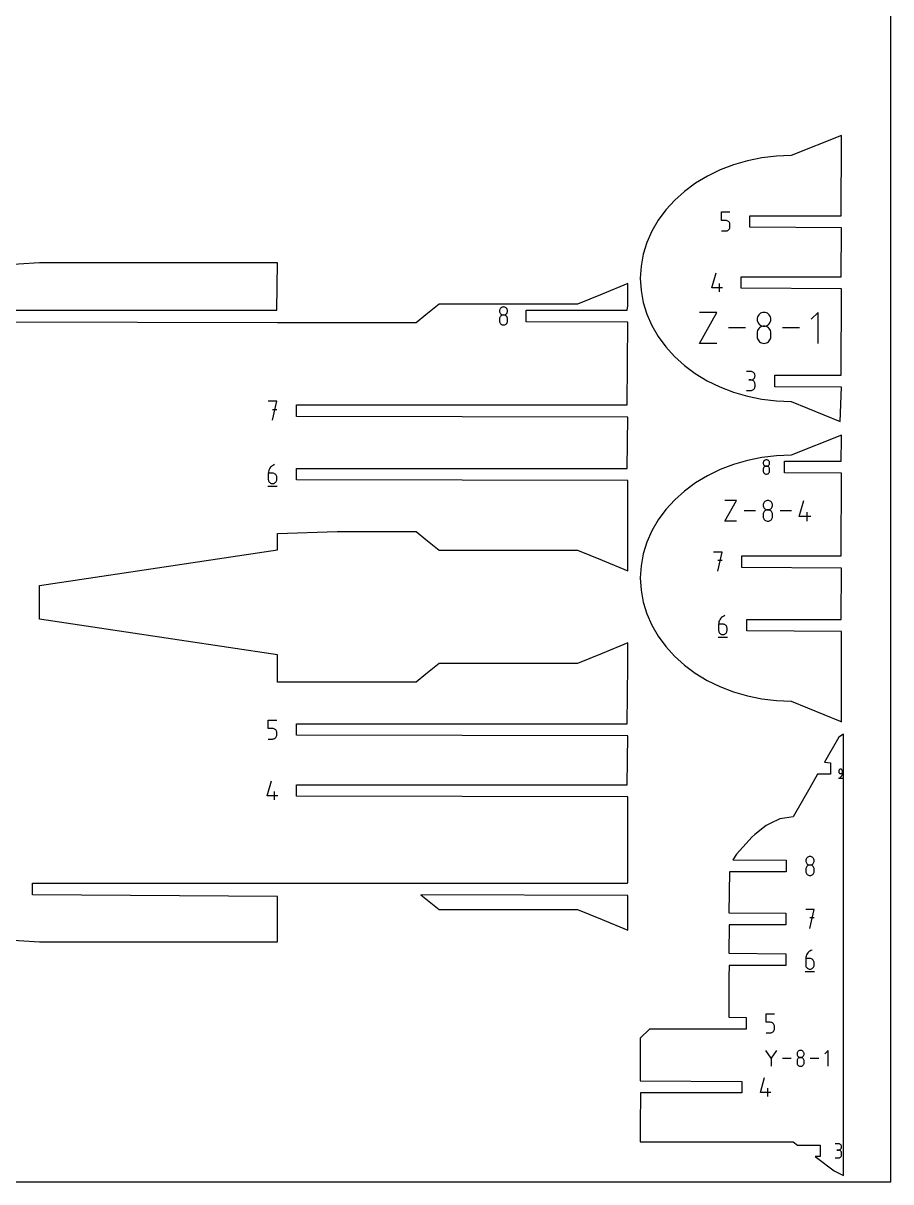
# Model space of a CAD drawing. Extents: x 0 to 450, y 0 to 500.
# Drawn here: x 231.1 to 450, y 0 to 292.6 of the extents above; entities that cross this region are included whole.
import ezdxf

# ---------------------------------------------------------------- set-up
doc = ezdxf.new("R2010")
doc.units = 0

msp = doc.modelspace()

# ---------------------------------------------------------------- linework, layer by layer
at = {"layer": 'annotation', "color": 1}
for p, q in [((407.284195, 242.784516), (407.284195, 244.92203)), ((407.284195, 244.92203), (409.41599, 244.92203)), ((408.350092, 242.784516), (407.284195, 242.784516)), ((407.284195, 240.12203), (408.350092, 240.12203)), ((408.541479, 242.767408), (408.350092, 242.784516)), ((408.350092, 240.12203), (408.5414, 240.139231)), ((408.350092, 240.12203), (408.350092, 240.12203)), ((408.5414, 240.139231), (408.721576, 240.18882)), ((408.721698, 242.718068), (408.541479, 242.767408)), ((408.721576, 240.18882), (408.887584, 240.267777)), ((408.887718, 242.639471), (408.721698, 242.718068)), ((408.887584, 240.267777), (409.036385, 240.373083)), ((409.036509, 242.534592), (408.887718, 242.639471)), ((409.036385, 240.373083), (409.164943, 240.501717)), ((409.165042, 242.406408), (409.036509, 242.534592)), ((409.164943, 240.501717), (409.27022, 240.650658)), ((409.270287, 242.257894), (409.165042, 242.406408)), ((409.27022, 240.650658), (409.349178, 240.816888)), ((409.349213, 242.092025), (409.270287, 242.257894)), ((409.349178, 240.816888), (409.39878, 240.997386)), ((409.39879, 241.911776), (409.349213, 242.092025)), ((409.39878, 240.997386), (409.41599, 241.189131)), ((409.41599, 241.720123), (409.39879, 241.911776)), ((409.41599, 241.189131), (409.41599, 241.720123)), ((409.41599, 241.720123), (409.41599, 241.720123)), ((404.872439, 225.792922), (405.936831, 229.52582)), ((407.537634, 225.792922), (404.872439, 225.792922)), ((406.738738, 224.72582), (406.738738, 226.857615)), ((351.294938, 220.099976), (351.278627, 219.918973)), ((351.278627, 219.918973), (351.278627, 219.918973)), ((351.278627, 219.918973), (351.294948, 219.73712)), ((351.341955, 220.270516), (351.294938, 220.099976)), ((351.294948, 219.73712), (351.341988, 219.565918)), ((351.416805, 220.427702), (351.341955, 220.270516)), ((351.341988, 219.565918), (351.416869, 219.408235)), ((351.516615, 220.56864), (351.416805, 220.427702)), ((351.63851, 220.690439), (351.516615, 220.56864)), ((351.779617, 220.790206), (351.63851, 220.690439)), ((351.937063, 220.86505), (351.779617, 220.790206)), ((352.107974, 220.912077), (351.937063, 220.86505)), ((352.289477, 220.928395), (352.107974, 220.912077)), ((352.47098, 220.912077), (352.289477, 220.928395)), ((352.289477, 220.928395), (352.289477, 220.928395)), ((352.641892, 220.86505), (352.47098, 220.912077)), ((352.799338, 220.790206), (352.641892, 220.86505)), ((352.940445, 220.690439), (352.799338, 220.790206)), ((353.06234, 220.56864), (352.940445, 220.690439)), ((353.162149, 220.427702), (353.06234, 220.56864)), ((353.162086, 219.408235), (353.236966, 219.565918)), ((353.236999, 220.270516), (353.162149, 220.427702)), ((353.236966, 219.565918), (353.284007, 219.73712)), ((353.284016, 220.099976), (353.236999, 220.270516)), ((353.284007, 219.73712), (353.300327, 219.918973)), ((353.300327, 219.918973), (353.284016, 220.099976)), ((353.300327, 219.918973), (353.300327, 219.918973)), ((401.766895, 211.744355), (406.11549, 219.576149)), ((406.11549, 219.576149), (401.766895, 219.576149)), ((417.404449, 219.457587), (417.133567, 219.328821)), ((417.698498, 219.538496), (417.404449, 219.457587)), ((418.010769, 219.566572), (417.698498, 219.538496)), ((418.323041, 219.538496), (418.010769, 219.566572)), ((418.010769, 219.566572), (418.010769, 219.566572)), ((418.61709, 219.457587), (418.323041, 219.538496)), ((418.887972, 219.328821), (418.61709, 219.457587)), ((431.647402, 219.576149), (429.906294, 217.83455)), ((431.647402, 211.744355), (431.647402, 219.576149)), ((351.294938, 218.076471), (351.278627, 217.894703)), ((351.278627, 217.894703), (351.278627, 217.391134)), ((351.278627, 217.391134), (351.278627, 217.391134)), ((351.278627, 217.391134), (351.294948, 217.209379)), ((351.341955, 218.247607), (351.294938, 218.076471)), ((351.294948, 217.209379), (351.341988, 217.038439)), ((351.416805, 218.40524), (351.341955, 218.247607)), ((351.341988, 217.038439), (351.416869, 216.881136)), ((351.516615, 218.5465), (351.416805, 218.40524)), ((351.416869, 219.408235), (351.516709, 219.26694)), ((351.416869, 216.881136), (351.516709, 216.740292)), ((351.63851, 218.668514), (351.516615, 218.5465)), ((351.516709, 219.26694), (351.638627, 219.144902)), ((351.516709, 216.740292), (351.638627, 216.618728)), ((351.779617, 218.768411), (351.63851, 218.668514)), ((351.638627, 219.144902), (351.779744, 219.04499)), ((351.638627, 216.618728), (351.779744, 216.519266)), ((351.937063, 218.843322), (351.779617, 218.768411)), ((351.779744, 219.04499), (351.937178, 218.970072)), ((352.107974, 218.890373), (351.937063, 218.843322)), ((351.937178, 218.970072), (352.108049, 218.923018)), ((352.289477, 218.906695), (352.107974, 218.890373)), ((352.108049, 218.923018), (352.289477, 218.906695)), ((352.289477, 218.906695), (352.470905, 218.923018)), ((352.47098, 218.890383), (352.289477, 218.906695)), ((352.289477, 218.906695), (352.289477, 218.906695)), ((352.289477, 218.906695), (352.289477, 218.906695)), ((352.470905, 218.923018), (352.641776, 218.970072)), ((352.641892, 218.843355), (352.47098, 218.890383)), ((352.641776, 218.970072), (352.799211, 219.04499)), ((352.799338, 218.768475), (352.641892, 218.843355)), ((352.799211, 219.04499), (352.940327, 219.144902)), ((352.799211, 216.519266), (352.940327, 216.618728)), ((352.940445, 218.668608), (352.799338, 218.768475)), ((352.940327, 219.144902), (353.062246, 219.26694)), ((352.940327, 216.618728), (353.062246, 216.740292)), ((353.06234, 218.546617), (352.940445, 218.668608)), ((353.062246, 219.26694), (353.162086, 219.408235)), ((353.062246, 216.740292), (353.162086, 216.881136)), ((353.162149, 218.405367), (353.06234, 218.546617)), ((353.162086, 216.881136), (353.236966, 217.038439)), ((353.236999, 218.247722), (353.162149, 218.405367)), ((353.236966, 217.038439), (353.284007, 217.209379)), ((353.284016, 218.076546), (353.236999, 218.247722)), ((353.284007, 217.209379), (353.300327, 217.391134)), ((353.300327, 217.894703), (353.284016, 218.076546)), ((353.300327, 217.391134), (353.300327, 217.894703)), ((353.300327, 217.894703), (353.300327, 217.894703)), ((416.299689, 218.141295), (416.271626, 217.829884)), ((416.271626, 217.829884), (416.271626, 217.829884)), ((416.271626, 217.829884), (416.299705, 217.51701)), ((416.380581, 218.434706), (416.299689, 218.141295)), ((416.299705, 217.51701), (416.380637, 217.222461)), ((416.509358, 218.70514), (416.380581, 218.434706)), ((416.380637, 217.222461), (416.509467, 216.951171)), ((416.681078, 218.947621), (416.509358, 218.70514)), ((416.509467, 216.951171), (416.681239, 216.708077)), ((416.890795, 219.157174), (416.681078, 218.947621)), ((416.681239, 216.708077), (416.890997, 216.498114)), ((417.133567, 219.328821), (416.890795, 219.157174)), ((419.130744, 219.157174), (418.887972, 219.328821)), ((419.130542, 216.498114), (419.3403, 216.708077)), ((419.340461, 218.947621), (419.130744, 219.157174)), ((419.3403, 216.708077), (419.512071, 216.951171)), ((419.512181, 218.70514), (419.340461, 218.947621)), ((419.512071, 216.951171), (419.640902, 217.222461)), ((419.640958, 218.434706), (419.512181, 218.70514)), ((419.640902, 217.222461), (419.721834, 217.51701)), ((419.72185, 218.141295), (419.640958, 218.434706)), ((419.721834, 217.51701), (419.749913, 217.829884)), ((419.749913, 217.829884), (419.72185, 218.141295)), ((419.749913, 217.829884), (419.749913, 217.829884)), ((351.779744, 216.519266), (351.937178, 216.444728)), ((351.937178, 216.444728), (352.108049, 216.397936)), ((352.108049, 216.397936), (352.289477, 216.381711)), ((352.289477, 216.381711), (352.470905, 216.397936)), ((352.289477, 216.381711), (352.289477, 216.381711)), ((352.470905, 216.397936), (352.641776, 216.444728)), ((352.641776, 216.444728), (352.799211, 216.519266)), ((413.33544, 215.660252), (409.053149, 215.660252)), ((416.299689, 214.659904), (416.271626, 214.347177)), ((416.271626, 214.347177), (416.271626, 213.480797)), ((416.380581, 214.954339), (416.299689, 214.659904)), ((416.509358, 215.225544), (416.380581, 214.954339)), ((416.681078, 215.468577), (416.509358, 215.225544)), ((416.890795, 215.678499), (416.681078, 215.468577)), ((417.133567, 215.850371), (416.890795, 215.678499)), ((416.890997, 216.498114), (417.133785, 216.326217)), ((417.404449, 215.979252), (417.133567, 215.850371)), ((417.133785, 216.326217), (417.404647, 216.197323)), ((417.698498, 216.060203), (417.404449, 215.979252)), ((417.404647, 216.197323), (417.698627, 216.116367)), ((418.010769, 216.088285), (417.698498, 216.060203)), ((417.698627, 216.116367), (418.010769, 216.088285)), ((418.010769, 216.088285), (418.322912, 216.116367)), ((418.323041, 216.060219), (418.010769, 216.088285)), ((418.010769, 216.088285), (418.010769, 216.088285)), ((418.010769, 216.088285), (418.010769, 216.088285)), ((418.322912, 216.116367), (418.616892, 216.197323)), ((418.61709, 215.979308), (418.323041, 216.060219)), ((418.616892, 216.197323), (418.887754, 216.326217)), ((418.887972, 215.85048), (418.61709, 215.979308)), ((418.887754, 216.326217), (419.130542, 216.498114)), ((419.130744, 215.678661), (418.887972, 215.85048)), ((419.340461, 215.468779), (419.130744, 215.678661)), ((419.512181, 215.225762), (419.340461, 215.468779)), ((419.640958, 214.954537), (419.512181, 215.225762)), ((419.72185, 214.660033), (419.640958, 214.954537)), ((419.749913, 214.347177), (419.72185, 214.660033)), ((419.749913, 213.480797), (419.749913, 214.347177)), ((419.749913, 214.347177), (419.749913, 214.347177)), ((426.969863, 215.660252), (422.687572, 215.660252)), ((406.11549, 211.744355), (401.766895, 211.744355)), ((416.271626, 213.480797), (416.271626, 213.480797)), ((416.271626, 213.480797), (416.299705, 213.168092)), ((416.299705, 213.168092), (416.380637, 212.873994)), ((416.380637, 212.873994), (416.509467, 212.603358)), ((416.509467, 212.603358), (416.681239, 212.361039)), ((416.681239, 212.361039), (416.890997, 212.15189)), ((416.890997, 212.15189), (417.133785, 211.980769)), ((417.133785, 211.980769), (417.404647, 211.852528)), ((417.404647, 211.852528), (417.698627, 211.772023)), ((417.698627, 211.772023), (418.010769, 211.74411)), ((418.010769, 211.74411), (418.322912, 211.772023)), ((418.010769, 211.74411), (418.010769, 211.74411)), ((418.322912, 211.772023), (418.616892, 211.852528)), ((418.616892, 211.852528), (418.887754, 211.980769)), ((418.887754, 211.980769), (419.130542, 212.15189)), ((419.130542, 212.15189), (419.3403, 212.361039)), ((419.3403, 212.361039), (419.512071, 212.603358)), ((419.512071, 212.603358), (419.640902, 212.873994)), ((419.640902, 212.873994), (419.721834, 213.168092)), ((419.721834, 213.168092), (419.749913, 213.480797)), ((414.678156, 204.637022), (413.612259, 204.637022)), ((414.678156, 202.505228), (414.144455, 202.505228)), ((414.144455, 202.505228), (414.678156, 202.505228)), ((414.869861, 204.619815), (414.678156, 204.637022)), ((414.678156, 202.505228), (414.869861, 202.522439)), ((414.869861, 202.48802), (414.678156, 202.505228)), ((414.678156, 202.505228), (414.678156, 202.505228)), ((415.050248, 204.570227), (414.869861, 204.619815)), ((414.869861, 202.522439), (415.050248, 202.572056)), ((415.050248, 202.438433), (414.869861, 202.48802)), ((415.216317, 204.491308), (415.050248, 204.570227)), ((415.050248, 202.572056), (415.216317, 202.651053)), ((415.216317, 202.359514), (415.050248, 202.438433)), ((415.365069, 204.386108), (415.216317, 204.491308)), ((415.216317, 202.651053), (415.365069, 202.756406)), ((415.365069, 202.254313), (415.216317, 202.359514)), ((415.493503, 204.257676), (415.365069, 204.386108)), ((415.365069, 202.756406), (415.493503, 202.88509)), ((415.493503, 202.125881), (415.365069, 202.254313)), ((415.598619, 204.109063), (415.493503, 204.257676)), ((415.493503, 202.88509), (415.598619, 203.034079)), ((415.598619, 201.977268), (415.493503, 202.125881)), ((415.677416, 203.943317), (415.598619, 204.109063)), ((415.598619, 203.034079), (415.677416, 203.200349)), ((415.677416, 201.811522), (415.598619, 201.977268)), ((415.726894, 203.76349), (415.677416, 203.943317)), ((415.677416, 203.200349), (415.726894, 203.380874)), ((415.744054, 203.57263), (415.726894, 203.76349)), ((415.726894, 203.380874), (415.744054, 203.57263)), ((415.744054, 203.57263), (415.744054, 203.57263)), ((413.612259, 199.842742), (414.678156, 199.842742)), ((414.678156, 199.842742), (414.869861, 199.859939)), ((414.678156, 199.842742), (414.678156, 199.842742)), ((414.869861, 199.859939), (415.050248, 199.909502)), ((415.050248, 199.909502), (415.216317, 199.988389)), ((415.216317, 199.988389), (415.365069, 200.093557)), ((415.365069, 200.093557), (415.493503, 200.221964)), ((415.493503, 200.221964), (415.598619, 200.370567)), ((415.598619, 200.370567), (415.677416, 200.536325)), ((415.726894, 201.631695), (415.677416, 201.811522)), ((415.677416, 200.536325), (415.726894, 200.716195)), ((415.744054, 201.440835), (415.726894, 201.631695)), ((415.726894, 200.716195), (415.744054, 200.907134)), ((415.744054, 200.907134), (415.744054, 201.440835)), ((415.744054, 201.440835), (415.744054, 201.440835)), ((295.062551, 197.13335), (292.928047, 197.13335)), ((293.99545, 192.33335), (295.062551, 197.13335)), ((295.062551, 194.995835), (293.99545, 194.995835)), ((417.822313, 181.671172), (417.80938, 181.52766)), ((417.80938, 181.52766), (417.80938, 181.52766)), ((417.80938, 181.52766), (417.82232, 181.383475)), ((417.859591, 181.806388), (417.822313, 181.671172)), ((417.918938, 181.931015), (417.859591, 181.806388)), ((417.998073, 182.042761), (417.918938, 181.931015)), ((418.09472, 182.139332), (417.998073, 182.042761)), ((418.2066, 182.218434), (418.09472, 182.139332)), ((418.331434, 182.277775), (418.2066, 182.218434)), ((418.466944, 182.315061), (418.331434, 182.277775)), ((418.610852, 182.328), (418.466944, 182.315061)), ((418.75476, 182.315061), (418.610852, 182.328)), ((418.610852, 182.328), (418.610852, 182.328)), ((418.89027, 182.277775), (418.75476, 182.315061)), ((419.015104, 182.218434), (418.89027, 182.277775)), ((419.126984, 182.139332), (419.015104, 182.218434)), ((419.223631, 182.042761), (419.126984, 182.139332)), ((419.302766, 181.931015), (419.223631, 182.042761)), ((419.362113, 181.806388), (419.302766, 181.931015)), ((419.399391, 181.671172), (419.362113, 181.806388)), ((419.399384, 181.383475), (419.412323, 181.52766)), ((419.412323, 181.52766), (419.399391, 181.671172)), ((419.412323, 181.52766), (419.412323, 181.52766)), ((292.953154, 179.303712), (292.929552, 178.979271)), ((292.929552, 178.979271), (292.929552, 177.383886)), ((293.99545, 178.979271), (292.929552, 178.979271)), ((293.022042, 179.615437), (292.953154, 179.303712)), ((293.13334, 179.91058), (293.022042, 179.615437)), ((293.284171, 180.185277), (293.13334, 179.91058)), ((293.47166, 180.435661), (293.284171, 180.185277)), ((293.692929, 180.657869), (293.47166, 180.435661)), ((293.945102, 180.848036), (293.692929, 180.657869)), ((294.225303, 181.002296), (293.945102, 180.848036)), ((294.187154, 178.962163), (293.99545, 178.979271)), ((294.367541, 178.912822), (294.187154, 178.962163)), ((294.530656, 181.116785), (294.225303, 181.002296)), ((294.533611, 178.834225), (294.367541, 178.912822)), ((294.530656, 181.116785), (294.530656, 181.116785)), ((294.682362, 178.729347), (294.533611, 178.834225)), ((294.810796, 178.601163), (294.682362, 178.729347)), ((294.915912, 178.452649), (294.810796, 178.601163)), ((417.822313, 180.066798), (417.80938, 179.92268)), ((417.80938, 179.92268), (417.80938, 179.523415)), ((417.80938, 179.523415), (417.80938, 179.523415)), ((417.80938, 179.523415), (417.82232, 179.379308)), ((417.859591, 180.202486), (417.822313, 180.066798)), ((417.82232, 181.383475), (417.859617, 181.247734)), ((417.82232, 179.379308), (417.859617, 179.243775)), ((417.918938, 180.327469), (417.859591, 180.202486)), ((417.859617, 181.247734), (417.918988, 181.122712)), ((417.859617, 179.243775), (417.918988, 179.119054)), ((417.998073, 180.439469), (417.918938, 180.327469)), ((417.918988, 181.122712), (417.998148, 181.010683)), ((417.918988, 179.119054), (417.998148, 179.007383)), ((418.09472, 180.53621), (417.998073, 180.439469)), ((417.998148, 181.010683), (418.094813, 180.913923)), ((417.998148, 179.007383), (418.094813, 178.910998)), ((418.2066, 180.615416), (418.09472, 180.53621)), ((418.094813, 180.913923), (418.2067, 180.834706)), ((418.094813, 178.910998), (418.2067, 178.832138)), ((418.331434, 180.67481), (418.2066, 180.615416)), ((418.2067, 180.834706), (418.331525, 180.775306)), ((418.2067, 178.832138), (418.331525, 178.773039)), ((418.466944, 180.712116), (418.331434, 180.67481)), ((418.331525, 180.775306), (418.467003, 180.737998)), ((418.331525, 178.773039), (418.467003, 178.735939)), ((418.610852, 180.725057), (418.466944, 180.712116)), ((418.467003, 180.737998), (418.610852, 180.725057)), ((418.467003, 178.735939), (418.610852, 178.723075)), ((418.610852, 180.725057), (418.7547, 180.737998)), ((418.75476, 180.712123), (418.610852, 180.725057)), ((418.610852, 180.725057), (418.610852, 180.725057)), ((418.610852, 180.725057), (418.610852, 180.725057)), ((418.610852, 178.723075), (418.7547, 178.735939)), ((418.610852, 178.723075), (418.610852, 178.723075)), ((418.7547, 180.737998), (418.890179, 180.775306)), ((418.7547, 178.735939), (418.890179, 178.773039)), ((418.89027, 180.674836), (418.75476, 180.712123)), ((418.890179, 180.775306), (419.015004, 180.834706)), ((418.890179, 178.773039), (419.015004, 178.832138)), ((419.015104, 180.615466), (418.89027, 180.674836)), ((419.015004, 180.834706), (419.126891, 180.913923)), ((419.015004, 178.832138), (419.126891, 178.910998)), ((419.126984, 180.536284), (419.015104, 180.615466)), ((419.126891, 180.913923), (419.223556, 181.010683)), ((419.126891, 178.910998), (419.223556, 179.007383)), ((419.223631, 180.439562), (419.126984, 180.536284)), ((419.223556, 181.010683), (419.302716, 181.122712)), ((419.223556, 179.007383), (419.302716, 179.119054)), ((419.302766, 180.327569), (419.223631, 180.439562)), ((419.302716, 181.122712), (419.362086, 181.247734)), ((419.302716, 179.119054), (419.362086, 179.243775)), ((419.362113, 180.202578), (419.302766, 180.327569)), ((419.362086, 181.247734), (419.399384, 181.383475)), ((419.362086, 179.243775), (419.399384, 179.379308)), ((419.399391, 180.066857), (419.362113, 180.202578)), ((419.399384, 179.379308), (419.412323, 179.523415)), ((419.412323, 179.92268), (419.399391, 180.066857)), ((419.412323, 179.523415), (419.412323, 179.92268)), ((419.412323, 179.92268), (419.412323, 179.92268)), ((292.796052, 175.716785), (295.196052, 175.716785)), ((292.929552, 177.383886), (292.929552, 177.383886)), ((292.929552, 177.383886), (292.946762, 177.192141)), ((292.946762, 177.192141), (292.996364, 177.011643)), ((292.996364, 177.011643), (293.075322, 176.845413)), ((293.075322, 176.845413), (293.180599, 176.696471)), ((293.180599, 176.696471), (293.309157, 176.567838)), ((293.309157, 176.567838), (293.457958, 176.462532)), ((293.457958, 176.462532), (293.623966, 176.383575)), ((293.623966, 176.383575), (293.804142, 176.333985)), ((293.804142, 176.333985), (293.99545, 176.316785)), ((293.99545, 176.316785), (294.187154, 176.333985)), ((293.99545, 176.316785), (293.99545, 176.316785)), ((294.187154, 176.333985), (294.367541, 176.383575)), ((294.367541, 176.383575), (294.533611, 176.462532)), ((294.533611, 176.462532), (294.682362, 176.567838)), ((294.682362, 176.567838), (294.810796, 176.696471)), ((294.810796, 176.696471), (294.915912, 176.845413)), ((294.994709, 178.286779), (294.915912, 178.452649)), ((294.915912, 176.845413), (294.994709, 177.011643)), ((295.044188, 178.106531), (294.994709, 178.286779)), ((294.994709, 177.011643), (295.044188, 177.192141)), ((295.061347, 177.914878), (295.044188, 178.106531)), ((295.044188, 177.192141), (295.061347, 177.383886)), ((295.061347, 177.383886), (295.061347, 177.914878)), ((295.061347, 177.914878), (295.061347, 177.914878)), ((408.144247, 166.825168), (411.043311, 172.046364)), ((411.043311, 172.046364), (408.144247, 172.046364)), ((417.832777, 171.089795), (417.814069, 170.882187)), ((417.814069, 170.882187), (417.814069, 170.882187)), ((417.814069, 170.882187), (417.832788, 170.673605)), ((417.886705, 171.285402), (417.832777, 171.089795)), ((417.832788, 170.673605), (417.886743, 170.477239)), ((417.972557, 171.465692), (417.886705, 171.285402)), ((417.886743, 170.477239), (417.972629, 170.296379)), ((418.087036, 171.627346), (417.972557, 171.465692)), ((417.972629, 170.296379), (418.087144, 170.134316)), ((418.226848, 171.767047), (418.087036, 171.627346)), ((418.087144, 170.134316), (418.226983, 169.99434)), ((418.388696, 171.881479), (418.226848, 171.767047)), ((418.226983, 169.99434), (418.388841, 169.879743)), ((418.569284, 171.967323), (418.388696, 171.881479)), ((418.388841, 169.879743), (418.569416, 169.793813)), ((418.765316, 172.021262), (418.569284, 171.967323)), ((418.569416, 169.793813), (418.765403, 169.739843)), ((418.973498, 172.039979), (418.765316, 172.021262)), ((418.973498, 169.721121), (418.765316, 169.7024)), ((418.765403, 169.739843), (418.973498, 169.721121)), ((419.181679, 172.021262), (418.973498, 172.039979)), ((418.973498, 172.039979), (418.973498, 172.039979)), ((418.973498, 169.721121), (419.181593, 169.739843)), ((419.181679, 169.702411), (418.973498, 169.721121)), ((418.973498, 169.721121), (418.973498, 169.721121)), ((418.973498, 169.721121), (418.973498, 169.721121)), ((419.181593, 169.739843), (419.377579, 169.793813)), ((419.377711, 171.967323), (419.181679, 172.021262)), ((419.377579, 169.793813), (419.558154, 169.879743)), ((419.558299, 171.881479), (419.377711, 171.967323)), ((419.558154, 169.879743), (419.720012, 169.99434)), ((419.720147, 171.767047), (419.558299, 171.881479)), ((419.720012, 169.99434), (419.859851, 170.134316)), ((419.859959, 171.627346), (419.720147, 171.767047)), ((419.859851, 170.134316), (419.974366, 170.296379)), ((419.974438, 171.465692), (419.859959, 171.627346)), ((419.974366, 170.296379), (420.060252, 170.477239)), ((420.06029, 171.285402), (419.974438, 171.465692)), ((420.060252, 170.477239), (420.114207, 170.673605)), ((420.114218, 171.089795), (420.06029, 171.285402)), ((420.114207, 170.673605), (420.132927, 170.882187)), ((420.132927, 170.882187), (420.114218, 171.089795)), ((420.132927, 170.882187), (420.132927, 170.882187)), ((426.903684, 167.985907), (428.061476, 172.046364)), ((411.043311, 166.825168), (408.144247, 166.825168)), ((415.856611, 169.435766), (413.001751, 169.435766)), ((417.832777, 168.768867), (417.814069, 168.560382)), ((417.814069, 168.560382), (417.814069, 167.982796)), ((417.814069, 167.982796), (417.814069, 167.982796)), ((417.814069, 167.982796), (417.832788, 167.774326)), ((417.886705, 168.965158), (417.832777, 168.768867)), ((417.832788, 167.774326), (417.886743, 167.578261)), ((417.972557, 169.14596), (417.886705, 168.965158)), ((417.886743, 167.578261), (417.972629, 167.397837)), ((418.087036, 169.307982), (417.972557, 169.14596)), ((417.972629, 167.397837), (418.087144, 167.23629)), ((418.226848, 169.447931), (418.087036, 169.307982)), ((418.087144, 167.23629), (418.226983, 167.096858)), ((418.388696, 169.562512), (418.226848, 169.447931)), ((418.226983, 167.096858), (418.388841, 166.982777)), ((418.569284, 169.648433), (418.388696, 169.562512)), ((418.388841, 166.982777), (418.569416, 166.897283)), ((418.765316, 169.7024), (418.569284, 169.648433)), ((418.569416, 166.897283), (418.765403, 166.843613)), ((418.765403, 166.843613), (418.973498, 166.825004)), ((418.973498, 166.825004), (419.181593, 166.843613)), ((418.973498, 166.825004), (418.973498, 166.825004)), ((419.181593, 166.843613), (419.377579, 166.897283)), ((419.377711, 169.64847), (419.181679, 169.702411)), ((419.377579, 166.897283), (419.558154, 166.982777)), ((419.558299, 169.562585), (419.377711, 169.64847)), ((419.558154, 166.982777), (419.720012, 167.096858)), ((419.720147, 169.448038), (419.558299, 169.562585)), ((419.720012, 167.096858), (419.859851, 167.23629)), ((419.859959, 169.308117), (419.720147, 169.448038)), ((419.859851, 167.23629), (419.974366, 167.397837)), ((419.974438, 169.146106), (419.859959, 169.308117)), ((419.974366, 167.397837), (420.060252, 167.578261)), ((420.06029, 168.96529), (419.974438, 169.146106)), ((420.060252, 167.578261), (420.114207, 167.774326)), ((420.114218, 168.768953), (420.06029, 168.96529)), ((420.114207, 167.774326), (420.132927, 167.982796)), ((420.132927, 168.560382), (420.114218, 168.768953)), ((420.132927, 167.982796), (420.132927, 168.560382)), ((420.132927, 168.560382), (420.132927, 168.560382)), ((424.946227, 169.435766), (422.091366, 169.435766)), ((429.802748, 167.985907), (426.903684, 167.985907)), ((428.933749, 166.825168), (428.933749, 169.144026)), ((407.43523, 159.003243), (405.300727, 159.003243)), ((406.368129, 154.203243), (407.43523, 159.003243)), ((407.43523, 156.865728), (406.368129, 156.865728)), ((406.573159, 141.173605), (406.549557, 140.849164)), ((406.549557, 140.849164), (406.549557, 139.253779)), ((407.615454, 140.849164), (406.549557, 140.849164)), ((406.642047, 141.48533), (406.573159, 141.173605)), ((406.753345, 141.780473), (406.642047, 141.48533)), ((406.904176, 142.05517), (406.753345, 141.780473)), ((407.091664, 142.305554), (406.904176, 142.05517)), ((407.312933, 142.527762), (407.091664, 142.305554)), ((407.565107, 142.717929), (407.312933, 142.527762)), ((407.845308, 142.872189), (407.565107, 142.717929)), ((407.807159, 140.832056), (407.615454, 140.849164)), ((407.987546, 140.782715), (407.807159, 140.832056)), ((408.150661, 142.986678), (407.845308, 142.872189)), ((408.153615, 140.704118), (407.987546, 140.782715)), ((408.150661, 142.986678), (408.150661, 142.986678)), ((408.302367, 140.59924), (408.153615, 140.704118)), ((408.430801, 140.471056), (408.302367, 140.59924)), ((408.535916, 140.322542), (408.430801, 140.471056)), ((406.416056, 137.586678), (408.816056, 137.586678)), ((406.549557, 139.253779), (406.549557, 139.253779)), ((406.549557, 139.253779), (406.566766, 139.062034)), ((406.566766, 139.062034), (406.616368, 138.881536)), ((406.616368, 138.881536), (406.695327, 138.715306)), ((406.695327, 138.715306), (406.800603, 138.566364)), ((406.800603, 138.566364), (406.929161, 138.437731)), ((406.929161, 138.437731), (407.077962, 138.332425)), ((407.077962, 138.332425), (407.24397, 138.253468)), ((407.24397, 138.253468), (407.424147, 138.203879)), ((407.424147, 138.203879), (407.615454, 138.186678)), ((407.615454, 138.186678), (407.807159, 138.203879)), ((407.615454, 138.186678), (407.615454, 138.186678)), ((407.807159, 138.203879), (407.987546, 138.253468)), ((407.987546, 138.253468), (408.153615, 138.332425)), ((408.153615, 138.332425), (408.302367, 138.437731)), ((408.302367, 138.437731), (408.430801, 138.566364)), ((408.430801, 138.566364), (408.535916, 138.715306)), ((408.614714, 140.156673), (408.535916, 140.322542)), ((408.535916, 138.715306), (408.614714, 138.881536)), ((408.664192, 139.976424), (408.614714, 140.156673)), ((408.614714, 138.881536), (408.664192, 139.062034)), ((408.681352, 139.784771), (408.664192, 139.976424)), ((408.664192, 139.062034), (408.681352, 139.253779)), ((408.681352, 139.253779), (408.681352, 139.784771)), ((408.681352, 139.784771), (408.681352, 139.784771)), ((292.929552, 114.486228), (292.929552, 116.623742)), ((292.929552, 116.623742), (295.061347, 116.623742)), ((293.99545, 114.486228), (292.929552, 114.486228)), ((294.186837, 114.46912), (293.99545, 114.486228)), ((294.367055, 114.419779), (294.186837, 114.46912)), ((294.533075, 114.341183), (294.367055, 114.419779)), ((294.681867, 114.236304), (294.533075, 114.341183)), ((294.8104, 114.10812), (294.681867, 114.236304)), ((292.929552, 111.823742), (293.99545, 111.823742)), ((293.99545, 111.823742), (294.186758, 111.840943)), ((293.99545, 111.823742), (293.99545, 111.823742)), ((294.186758, 111.840943), (294.366934, 111.890532)), ((294.366934, 111.890532), (294.532942, 111.969489)), ((294.532942, 111.969489), (294.681743, 112.074795)), ((294.681743, 112.074795), (294.810301, 112.203428)), ((294.810301, 112.203428), (294.915578, 112.35237)), ((294.915644, 113.959606), (294.8104, 114.10812)), ((294.915578, 112.35237), (294.994536, 112.5186)), ((294.99457, 113.793737), (294.915644, 113.959606)), ((294.994536, 112.5186), (295.044138, 112.699098)), ((295.044148, 113.613488), (294.99457, 113.793737)), ((295.044138, 112.699098), (295.061347, 112.890843)), ((295.061347, 113.421835), (295.044148, 113.613488)), ((295.061347, 112.890843), (295.061347, 113.421835)), ((295.061347, 113.421835), (295.061347, 113.421835)), ((436.887574, 103.835754), (436.880286, 103.75455)), ((436.880286, 103.75455), (436.880286, 103.528542)), ((436.880286, 103.528542), (436.880286, 103.528542)), ((436.880286, 103.528542), (436.887574, 103.447343)), ((436.908579, 103.912201), (436.887574, 103.835754)), ((436.887574, 103.447343), (436.908579, 103.370907)), ((436.942016, 103.982612), (436.908579, 103.912201)), ((436.908579, 103.370907), (436.942016, 103.300513)), ((436.986598, 104.045705), (436.942016, 103.982612)), ((436.942016, 103.300513), (436.986598, 103.23744)), ((437.041038, 104.100199), (436.986598, 104.045705)), ((436.986598, 103.23744), (437.041038, 103.182967)), ((437.104052, 104.144813), (437.041038, 104.100199)), ((437.041038, 103.182967), (437.104052, 103.138373)), ((437.174352, 104.178267), (437.104052, 104.144813)), ((437.104052, 103.138373), (437.174352, 103.104937)), ((437.250651, 104.199278), (437.174352, 104.178267)), ((437.174352, 103.104937), (437.250651, 103.083937)), ((437.331665, 104.206567), (437.250651, 104.199278)), ((437.250651, 103.083937), (437.331665, 103.076653)), ((437.412847, 104.199278), (437.331665, 104.206567)), ((437.331665, 104.206567), (437.331665, 104.206567)), ((437.331665, 103.076653), (437.783044, 103.076653)), ((437.489236, 104.178267), (437.412847, 104.199278)), ((437.460001, 102.367294), (437.553607, 102.461176)), ((437.559562, 104.144813), (437.489236, 104.178267)), ((437.553607, 102.461176), (437.63294, 102.567004)), ((437.622554, 104.100199), (437.559562, 104.144813)), ((437.676943, 104.045705), (437.622554, 104.100199)), ((437.63294, 102.567004), (437.696774, 102.683123)), ((437.721456, 103.982612), (437.676943, 104.045705)), ((437.696774, 102.683123), (437.743886, 102.807875)), ((437.754825, 103.912201), (437.721456, 103.982612)), ((437.743886, 102.807875), (437.77305, 102.939604)), ((437.775778, 103.835754), (437.754825, 103.912201)), ((437.77305, 102.939604), (437.783044, 103.076653)), ((437.783044, 103.75455), (437.775778, 103.835754)), ((437.783044, 103.076653), (437.783044, 103.75455)), ((437.783044, 103.75455), (437.783044, 103.75455)), ((292.662852, 97.494634), (293.727245, 101.227532)), ((436.82388, 101.919811), (437.840215, 101.919811)), ((437.105784, 102.173895), (437.234866, 102.221997)), ((437.105784, 102.173895), (437.105784, 102.173895)), ((437.234866, 102.221997), (437.353346, 102.287016)), ((437.353346, 102.287016), (437.460001, 102.367294)), ((295.328047, 97.494634), (292.662852, 97.494634)), ((294.529151, 96.427532), (294.529151, 98.559327)), ((429.071985, 81.994748), (428.923194, 81.889547)), ((429.238005, 82.073667), (429.071985, 81.994748)), ((429.418224, 82.123255), (429.238005, 82.073667)), ((429.609611, 82.140462), (429.418224, 82.123255)), ((429.800998, 82.123255), (429.609611, 82.140462)), ((429.609611, 82.140462), (429.609611, 82.140462)), ((429.981216, 82.073667), (429.800998, 82.123255)), ((430.147236, 81.994748), (429.981216, 82.073667)), ((430.296028, 81.889547), (430.147236, 81.994748)), ((428.560913, 81.266929), (428.543713, 81.076069)), ((428.543713, 81.076069), (428.543713, 81.076069)), ((428.543713, 81.076069), (428.560923, 80.884314)), ((428.560913, 79.133232), (428.543713, 78.941565)), ((428.61049, 81.446757), (428.560913, 81.266929)), ((428.61049, 79.313687), (428.560913, 79.133232)), ((428.560923, 80.884314), (428.610525, 80.703788)), ((428.689416, 81.612502), (428.61049, 81.446757)), ((428.689416, 79.479905), (428.61049, 79.313687)), ((428.610525, 80.703788), (428.689483, 80.537518)), ((428.794661, 81.761116), (428.689416, 81.612502)), ((428.794661, 79.628856), (428.689416, 79.479905)), ((428.689483, 80.537518), (428.79476, 80.388529)), ((428.923194, 81.889547), (428.794661, 81.761116)), ((428.923194, 79.757515), (428.794661, 79.628856)), ((428.79476, 80.388529), (428.923318, 80.259846)), ((429.071985, 79.862853), (428.923194, 79.757515)), ((428.923318, 80.259846), (429.072119, 80.154492)), ((429.238005, 79.941842), (429.071985, 79.862853)), ((429.072119, 80.154492), (429.238127, 80.075495)), ((429.418224, 79.991456), (429.238005, 79.941842)), ((429.238127, 80.075495), (429.418303, 80.025878)), ((429.609611, 80.008667), (429.418224, 79.991456)), ((429.418303, 80.025878), (429.609611, 80.008667)), ((429.609611, 80.008667), (429.800919, 80.025878)), ((429.800998, 79.991466), (429.609611, 80.008667)), ((429.609611, 80.008667), (429.609611, 80.008667)), ((429.609611, 80.008667), (429.609611, 80.008667)), ((429.800919, 80.025878), (429.981095, 80.075495)), ((429.981216, 79.941877), (429.800998, 79.991466)), ((429.981095, 80.075495), (430.147103, 80.154492)), ((430.147236, 79.862919), (429.981216, 79.941877)), ((430.147103, 80.154492), (430.295904, 80.259846)), ((430.296028, 79.757614), (430.147236, 79.862919)), ((430.295904, 80.259846), (430.424462, 80.388529)), ((430.424561, 81.761116), (430.296028, 81.889547)), ((430.424561, 79.62898), (430.296028, 79.757614)), ((430.424462, 80.388529), (430.529738, 80.537518)), ((430.529805, 81.612502), (430.424561, 81.761116)), ((430.529805, 79.480038), (430.424561, 79.62898)), ((430.529738, 80.537518), (430.608697, 80.703788)), ((430.608731, 81.446757), (430.529805, 81.612502)), ((430.608731, 79.313809), (430.529805, 79.480038)), ((430.608697, 80.703788), (430.658299, 80.884314)), ((430.658309, 81.266929), (430.608731, 81.446757)), ((430.658309, 79.133311), (430.608731, 79.313809)), ((430.658299, 80.884314), (430.675508, 81.076069)), ((430.675508, 81.076069), (430.658309, 81.266929)), ((430.675508, 78.941565), (430.658309, 79.133311)), ((430.675508, 81.076069), (430.675508, 81.076069)), ((428.543713, 78.941565), (428.543713, 78.410573)), ((428.543713, 78.410573), (428.543713, 78.410573)), ((428.543713, 78.410573), (428.560923, 78.218921)), ((428.560923, 78.218921), (428.610525, 78.038672)), ((428.610525, 78.038672), (428.689483, 77.872803)), ((428.689483, 77.872803), (428.79476, 77.724288)), ((428.79476, 77.724288), (428.923318, 77.596104)), ((428.923318, 77.596104), (429.072119, 77.491226)), ((429.072119, 77.491226), (429.238127, 77.412629)), ((429.238127, 77.412629), (429.418303, 77.363289)), ((429.418303, 77.363289), (429.609611, 77.346181)), ((429.609611, 77.346181), (429.800919, 77.363289)), ((429.609611, 77.346181), (429.609611, 77.346181)), ((429.800919, 77.363289), (429.981095, 77.412629)), ((429.981095, 77.412629), (430.147103, 77.491226)), ((430.147103, 77.491226), (430.295904, 77.596104)), ((430.295904, 77.596104), (430.424462, 77.724288)), ((430.424462, 77.724288), (430.529738, 77.872803)), ((430.529738, 77.872803), (430.608697, 78.038672)), ((430.608697, 78.038672), (430.658299, 78.218921)), ((430.658299, 78.218921), (430.675508, 78.410573)), ((430.675508, 78.410573), (430.675508, 78.941565)), ((430.675508, 78.941565), (430.675508, 78.941565)), ((430.662629, 68.763947), (428.528125, 68.763947)), ((429.595528, 63.963947), (430.662629, 68.763947)), ((430.662629, 66.626433), (429.595528, 66.626433)), ((428.542443, 56.698329), (428.518841, 56.373887)), ((428.518841, 56.373887), (428.518841, 54.778502)), ((429.584738, 56.373887), (428.518841, 56.373887)), ((428.611331, 57.010054), (428.542443, 56.698329)), ((428.722629, 57.305197), (428.611331, 57.010054)), ((428.87346, 57.579893), (428.722629, 57.305197)), ((429.060948, 57.830277), (428.87346, 57.579893)), ((429.282217, 58.052485), (429.060948, 57.830277)), ((429.534391, 58.242652), (429.282217, 58.052485)), ((429.814592, 58.396912), (429.534391, 58.242652)), ((429.776442, 56.356779), (429.584738, 56.373887)), ((429.956829, 56.307439), (429.776442, 56.356779)), ((430.119945, 58.511401), (429.814592, 58.396912)), ((430.122899, 56.228842), (429.956829, 56.307439)), ((430.119945, 58.511401), (430.119945, 58.511401)), ((430.271651, 56.123963), (430.122899, 56.228842)), ((430.400085, 55.995779), (430.271651, 56.123963)), ((430.5052, 55.847265), (430.400085, 55.995779)), ((430.583998, 55.681396), (430.5052, 55.847265)), ((430.633476, 55.501147), (430.583998, 55.681396)), ((428.38534, 53.111401), (430.78534, 53.111401)), ((428.518841, 54.778502), (428.518841, 54.778502)), ((428.518841, 54.778502), (428.53605, 54.586757)), ((428.53605, 54.586757), (428.585652, 54.406259)), ((428.585652, 54.406259), (428.664611, 54.240029)), ((428.664611, 54.240029), (428.769887, 54.091088)), ((428.769887, 54.091088), (428.898445, 53.962454)), ((428.898445, 53.962454), (429.047246, 53.857148)), ((429.047246, 53.857148), (429.213254, 53.778191)), ((429.213254, 53.778191), (429.39343, 53.728602)), ((429.39343, 53.728602), (429.584738, 53.711401)), ((429.584738, 53.711401), (429.776442, 53.728602)), ((429.584738, 53.711401), (429.584738, 53.711401)), ((429.776442, 53.728602), (429.956829, 53.778191)), ((429.956829, 53.778191), (430.122899, 53.857148)), ((430.122899, 53.857148), (430.271651, 53.962454)), ((430.271651, 53.962454), (430.400085, 54.091088)), ((430.400085, 54.091088), (430.5052, 54.240029)), ((430.5052, 54.240029), (430.583998, 54.406259)), ((430.583998, 54.406259), (430.633476, 54.586757)), ((430.650636, 55.309494), (430.633476, 55.501147)), ((430.633476, 54.586757), (430.650636, 54.778502)), ((430.650636, 54.778502), (430.650636, 55.309494)), ((430.650636, 55.309494), (430.650636, 55.309494)), ((418.513369, 40.280943), (418.513369, 42.418457)), ((418.513369, 42.418457), (420.645164, 42.418457)), ((419.579267, 40.280943), (418.513369, 40.280943)), ((419.770654, 40.263835), (419.579267, 40.280943)), ((419.950872, 40.214495), (419.770654, 40.263835)), ((420.116892, 40.135898), (419.950872, 40.214495)), ((420.265684, 40.03102), (420.116892, 40.135898)), ((420.394217, 39.902836), (420.265684, 40.03102)), ((420.394118, 37.998144), (420.499394, 38.147086)), ((420.499461, 39.754322), (420.394217, 39.902836)), ((420.499394, 38.147086), (420.578352, 38.313316)), ((420.578387, 39.588452), (420.499461, 39.754322)), ((420.578352, 38.313316), (420.627955, 38.493813)), ((420.627965, 39.408204), (420.578387, 39.588452)), ((420.627955, 38.493813), (420.645164, 38.685559)), ((420.645164, 39.216551), (420.627965, 39.408204)), ((420.645164, 38.685559), (420.645164, 39.216551)), ((420.645164, 39.216551), (420.645164, 39.216551)), ((418.513369, 37.618457), (419.579267, 37.618457)), ((419.579267, 37.618457), (419.770574, 37.635658)), ((419.579267, 37.618457), (419.579267, 37.618457)), ((419.770574, 37.635658), (419.950751, 37.685248)), ((419.950751, 37.685248), (420.116758, 37.764205)), ((420.116758, 37.764205), (420.26556, 37.869511)), ((420.26556, 37.869511), (420.394118, 37.998144)), ((419.80918, 31.25231), (418.471054, 33.187423)), ((421.147055, 33.187423), (419.80918, 31.25231)), ((426.363744, 32.452334), (426.349369, 32.292823)), ((426.349369, 32.292823), (426.349369, 32.292823)), ((426.349369, 32.292823), (426.363752, 32.132562)), ((426.405178, 32.602626), (426.363744, 32.452334)), ((426.471141, 32.741148), (426.405178, 32.602626)), ((426.559099, 32.865352), (426.471141, 32.741148)), ((426.666521, 32.972689), (426.559099, 32.865352)), ((426.790874, 33.06061), (426.666521, 32.972689)), ((426.929625, 33.126567), (426.790874, 33.06061)), ((427.080243, 33.16801), (426.929625, 33.126567)), ((427.240196, 33.182391), (427.080243, 33.16801)), ((427.400148, 33.16801), (427.240196, 33.182391)), ((427.240196, 33.182391), (427.240196, 33.182391)), ((427.550766, 33.126567), (427.400148, 33.16801)), ((427.689517, 33.06061), (427.550766, 33.126567)), ((427.81387, 32.972689), (427.689517, 33.06061)), ((427.921292, 32.865352), (427.81387, 32.972689)), ((428.00925, 32.741148), (427.921292, 32.865352)), ((428.075213, 32.602626), (428.00925, 32.741148)), ((428.116648, 32.452334), (428.075213, 32.602626)), ((428.116639, 32.132562), (428.131022, 32.292823)), ((428.131022, 32.292823), (428.116648, 32.452334)), ((428.131022, 32.292823), (428.131022, 32.292823)), ((434.225169, 33.187297), (433.333336, 32.295213)), ((434.225169, 29.175686), (434.225169, 33.187297)), ((419.80918, 31.408034), (419.80918, 29.17556)), ((424.845392, 31.181491), (422.651912, 31.181491)), ((426.363744, 30.669092), (426.349369, 30.508906)), ((426.349369, 30.508906), (426.349369, 30.065128)), ((426.349369, 30.065128), (426.349369, 30.065128)), ((426.349369, 30.065128), (426.363752, 29.904954)), ((426.405178, 30.819908), (426.363744, 30.669092)), ((426.363752, 32.132562), (426.405207, 31.981688)), ((426.363752, 29.904954), (426.405207, 29.754311)), ((426.471141, 30.958824), (426.405178, 30.819908)), ((426.405207, 31.981688), (426.471197, 31.842728)), ((426.405207, 29.754311), (426.471197, 29.615685)), ((426.559099, 31.083311), (426.471141, 30.958824)), ((426.471197, 31.842728), (426.559182, 31.71821)), ((426.471197, 29.615685), (426.559182, 29.491564)), ((426.666521, 31.190838), (426.559099, 31.083311)), ((426.559182, 31.71821), (426.666624, 31.610662)), ((426.559182, 29.491564), (426.666624, 29.384434)), ((426.790874, 31.278874), (426.666521, 31.190838)), ((426.666624, 31.610662), (426.790986, 31.522613)), ((426.666624, 29.384434), (426.790986, 29.296782)), ((426.929625, 31.34489), (426.790874, 31.278874)), ((426.790986, 31.522613), (426.929727, 31.45659)), ((426.790986, 29.296782), (426.929727, 29.231094)), ((427.080243, 31.386355), (426.929625, 31.34489)), ((426.929727, 31.45659), (427.08031, 31.415123)), ((427.240196, 31.400739), (427.080243, 31.386355)), ((427.08031, 31.415123), (427.240196, 31.400739)), ((427.240196, 31.400739), (427.400082, 31.415123)), ((427.400148, 31.386363), (427.240196, 31.400739)), ((427.240196, 31.400739), (427.240196, 31.400739)), ((427.240196, 31.400739), (427.240196, 31.400739)), ((427.400082, 31.415123), (427.550664, 31.45659)), ((427.550766, 31.344919), (427.400148, 31.386363)), ((427.550664, 31.45659), (427.689406, 31.522613)), ((427.550664, 29.231094), (427.689406, 29.296782)), ((427.689517, 31.27893), (427.550766, 31.344919)), ((427.689406, 31.522613), (427.813767, 31.610662)), ((427.689406, 29.296782), (427.813767, 29.384434)), ((427.81387, 31.190921), (427.689517, 31.27893)), ((427.813767, 31.610662), (427.921209, 31.71821)), ((427.813767, 29.384434), (427.921209, 29.491564)), ((427.921292, 31.083415), (427.81387, 31.190921)), ((427.921209, 31.71821), (428.009194, 31.842728)), ((427.921209, 29.491564), (428.009194, 29.615685)), ((428.00925, 30.958936), (427.921292, 31.083415)), ((428.009194, 31.842728), (428.075184, 31.981688)), ((428.009194, 29.615685), (428.075184, 29.754311)), ((428.075213, 30.820009), (428.00925, 30.958936)), ((428.075184, 31.981688), (428.116639, 32.132562)), ((428.075184, 29.754311), (428.116639, 29.904954)), ((428.116648, 30.669158), (428.075213, 30.820009)), ((428.116639, 29.904954), (428.131022, 30.065128)), ((428.131022, 30.508906), (428.116648, 30.669158)), ((428.131022, 30.065128), (428.131022, 30.508906)), ((428.131022, 30.508906), (428.131022, 30.508906)), ((431.829234, 31.181491), (429.635753, 31.181491)), ((426.929727, 29.231094), (427.08031, 29.189858)), ((427.08031, 29.189858), (427.240196, 29.17556)), ((427.240196, 29.17556), (427.400082, 29.189858)), ((427.240196, 29.17556), (427.240196, 29.17556)), ((427.400082, 29.189858), (427.550664, 29.231094)), ((417.086215, 22.592616), (418.150608, 26.325514)), ((418.952514, 21.525514), (418.952514, 23.657309)), ((419.75141, 22.592616), (417.086215, 22.592616)), ((436.774265, 9.632008), (435.973233, 9.632008)), ((436.918332, 9.619077), (436.774265, 9.632008)), ((437.053895, 9.581811), (436.918332, 9.619077)), ((437.178698, 9.522503), (437.053895, 9.581811)), ((437.290486, 9.443444), (437.178698, 9.522503)), ((437.387005, 9.346926), (437.290486, 9.443444)), ((437.466001, 9.235242), (437.387005, 9.346926)), ((437.525218, 9.110683), (437.466001, 9.235242)), ((437.562401, 8.97554), (437.525218, 9.110683)), ((437.575297, 8.832108), (437.562401, 8.97554)), ((437.562401, 8.688001), (437.575297, 8.832108)), ((437.575297, 8.832108), (437.575297, 8.832108)), ((435.973233, 6.029061), (436.774265, 6.029061)), ((436.774265, 8.029945), (436.373183, 8.029945)), ((436.373183, 8.029945), (436.774265, 8.029945)), ((436.774265, 8.029945), (436.918332, 8.042879)), ((436.918332, 8.017013), (436.774265, 8.029945)), ((436.774265, 8.029945), (436.774265, 8.029945)), ((436.774265, 6.029061), (436.918332, 6.041985)), ((436.774265, 6.029061), (436.774265, 6.029061)), ((436.918332, 8.042879), (437.053895, 8.080166)), ((437.053895, 7.979747), (436.918332, 8.017013)), ((436.918332, 6.041985), (437.053895, 6.079232)), ((437.053895, 8.080166), (437.178698, 8.139534)), ((437.178698, 7.920439), (437.053895, 7.979747)), ((437.053895, 6.079232), (437.178698, 6.138517)), ((437.178698, 8.139534), (437.290486, 8.218708)), ((437.290486, 7.84138), (437.178698, 7.920439)), ((437.178698, 6.138517), (437.290486, 6.217551)), ((437.290486, 8.218708), (437.387005, 8.315415)), ((437.387005, 7.744862), (437.290486, 7.84138)), ((437.290486, 6.217551), (437.387005, 6.31405)), ((437.387005, 8.315415), (437.466001, 8.427381)), ((437.466001, 7.633178), (437.387005, 7.744862)), ((437.387005, 6.31405), (437.466001, 6.425727)), ((437.466001, 8.427381), (437.525218, 8.552335)), ((437.525218, 7.508619), (437.466001, 7.633178)), ((437.466001, 6.425727), (437.525218, 6.550296)), ((437.525218, 8.552335), (437.562401, 8.688001)), ((437.562401, 7.373477), (437.525218, 7.508619)), ((437.525218, 6.550296), (437.562401, 6.68547)), ((437.575297, 7.230044), (437.562401, 7.373477)), ((437.562401, 6.68547), (437.575297, 6.828962)), ((437.575297, 6.828962), (437.575297, 7.230044)), ((437.575297, 7.230044), (437.575297, 7.230044))]:
    msp.add_line(p, q, dxfattribs=at)
at = {"layer": 'boundary', "color": 5}
for p, q in [((437.564147, 264.263177), (424.869936, 259.199483)), ((437.469147, 243.97203), (437.564147, 263.415842)), ((437.564147, 263.415842), (437.564147, 264.263177)), ((413.818331, 257.862154), (410.305524, 256.836919)), ((417.45253, 258.604061), (413.818331, 257.862154)), ((421.143299, 259.050266), (417.45253, 258.604061)), ((424.869936, 259.199483), (421.143299, 259.050266)), ((406.932895, 255.536125), (403.727478, 253.970329)), ((410.305524, 256.836919), (406.932895, 255.536125)), ((400.743785, 252.166879), (397.966833, 250.117635)), ((403.727478, 253.970329), (400.743785, 252.166879)), ((397.966833, 250.117635), (395.497785, 247.897982)), ((395.497785, 247.897982), (393.264486, 245.45402)), ((393.264486, 245.45402), (391.335457, 242.843237)), ((414.400694, 241.07203), (414.400694, 243.97203)), ((414.400694, 243.97203), (437.469147, 243.97203)), ((389.729247, 240.090773), (388.461324, 237.223119)), ((391.335457, 242.843237), (389.729247, 240.090773)), ((437.564147, 240.92203), (414.400694, 241.07203)), ((437.469147, 228.57582), (437.564147, 240.92203)), ((388.461324, 237.223119), (387.543901, 234.267882)), ((387.543901, 234.267882), (386.985774, 231.25351)), ((235.215612, 232.078574), (187.977201, 229.171832)), ((270.715531, 232.078574), (235.215612, 232.078574)), ((295.215605, 232.078573), (270.715531, 232.078574)), ((295.120605, 220.107908), (295.215605, 232.078573)), ((386.985774, 231.25351), (386.792371, 228.209024)), ((412.255639, 225.67582), (412.255639, 228.57582)), ((412.255639, 228.57582), (437.469147, 228.57582)), ((383.612292, 226.824473), (377.14013, 224.183827)), ((383.612293, 221.242949), (383.612292, 226.824473)), ((386.792371, 228.209024), (386.970587, 225.078752)), ((437.564147, 225.52582), (412.255639, 225.67582)), ((437.469147, 203.692591), (437.564147, 225.52582)), ((377.14013, 224.183827), (370.918082, 221.645229)), ((386.970587, 225.078752), (387.51875, 222.062781)), ((189.191229, 220.107908), (295.120605, 220.107908)), ((336.008996, 221.645228), (332.714281, 218.956734)), ((355.118039, 221.645228), (336.008996, 221.645228)), ((370.918082, 221.645229), (355.118039, 221.645228)), ((358.030183, 217.207908), (358.030183, 220.107908)), ((358.030183, 220.107908), (383.517292, 220.107908)), ((383.517292, 220.107908), (383.612293, 221.242949)), ((387.51875, 222.062781), (388.426447, 219.105156)), ((295.215604, 216.910295), (189.191229, 217.207908)), ((310.338632, 216.910294), (295.215604, 216.910295)), ((330.206396, 216.910294), (310.338632, 216.910294)), ((332.714281, 218.956734), (330.206396, 216.910294)), ((383.612293, 217.057908), (358.030183, 217.207908)), ((383.517292, 196.183349), (383.612293, 217.057908)), ((388.426447, 219.105156), (389.684976, 216.234353)), ((389.684976, 216.234353), (391.28221, 213.478003)), ((391.28221, 213.478003), (393.20277, 210.862649)), ((393.20277, 210.862649), (395.428186, 208.413459)), ((395.428186, 208.413459), (397.937026, 206.154013)), ((397.937026, 206.154013), (400.659168, 204.139212)), ((400.659168, 204.139212), (403.675392, 202.307042)), ((403.675392, 202.307042), (406.881648, 200.735089)), ((420.728758, 200.792591), (420.728758, 203.692591)), ((420.728758, 203.692591), (437.469147, 203.692591)), ((406.881648, 200.735089), (410.290594, 199.416097)), ((410.290594, 199.416097), (413.80322, 198.389939)), ((437.564147, 200.642591), (420.728758, 200.792591)), ((437.228884, 192.006153), (437.564147, 200.642591)), ((300.046052, 193.283349), (300.046052, 196.18335)), ((300.046052, 196.18335), (383.517292, 196.183349)), ((413.80322, 198.389939), (417.422261, 197.649295)), ((417.422261, 197.649295), (421.128175, 197.199118)), ((421.128175, 197.199118), (424.854797, 197.049036)), ((424.854797, 197.049036), (424.869937, 197.048604)), ((424.869937, 197.048604), (437.228884, 192.006153)), ((383.612292, 193.13335), (300.046052, 193.283349)), ((383.517292, 180.166785), (383.612292, 193.13335)), ((437.564147, 188.57882), (424.869937, 183.515122)), ((437.469147, 181.977801), (437.564147, 187.731486)), ((437.564147, 187.731486), (437.564147, 188.57882)), ((413.818331, 182.177801), (410.305525, 181.152556)), ((417.45253, 182.919706), (413.818331, 182.177801)), ((421.143298, 183.365908), (417.45253, 182.919706)), ((424.869937, 183.515122), (421.143298, 183.365908)), ((423.172836, 179.077801), (423.172836, 181.977801)), ((423.172836, 181.977801), (437.469147, 181.977801)), ((300.046052, 177.266785), (300.046052, 180.166785)), ((300.046052, 180.166785), (383.517292, 180.166785)), ((406.932895, 179.851763), (403.727478, 178.285965)), ((410.305525, 181.152556), (406.932895, 179.851763)), ((437.564147, 178.927801), (423.172836, 179.077801)), ((437.469147, 158.053243), (437.564147, 178.927801)), ((383.612292, 177.116784), (300.046052, 177.266785)), ((383.612292, 159.896632), (383.612292, 177.116784)), ((400.743785, 176.482521), (397.966834, 174.433277)), ((403.727478, 178.285965), (400.743785, 176.482521)), ((397.966834, 174.433277), (395.497786, 172.213624)), ((393.264486, 169.769659), (391.335457, 167.158879)), ((395.497786, 172.213624), (393.264486, 169.769659)), ((391.335457, 167.158879), (389.729247, 164.406408)), ((295.215605, 163.741405), (310.338632, 164.229284)), ((310.338632, 164.229284), (330.206395, 164.229284)), ((330.206395, 164.229284), (332.714281, 162.182845)), ((389.729247, 164.406408), (388.461324, 161.538761)), ((295.215605, 159.563816), (295.215605, 163.741405)), ((332.714281, 162.182845), (336.008996, 159.494351)), ((388.461324, 161.538761), (387.543901, 158.583524)), ((259.948942, 154.289161), (295.215605, 159.563816)), ((336.008996, 159.494351), (351.809039, 159.494352)), ((351.809039, 159.494352), (370.918082, 159.494352)), ((370.918082, 159.494352), (377.140129, 156.955755)), ((383.612292, 154.315112), (383.612292, 159.896632)), ((387.543901, 158.583524), (386.985774, 155.569152)), ((412.418731, 155.153243), (412.418731, 158.053243)), ((412.418731, 158.053243), (437.469147, 158.053243)), ((377.140129, 156.955755), (383.612292, 154.315112)), ((386.985774, 155.569152), (386.792372, 152.524669)), ((437.564147, 155.003243), (412.418731, 155.153243)), ((235.215612, 150.589923), (259.948942, 154.289161)), ((386.792372, 152.524669), (386.970587, 149.394397)), ((437.469147, 142.036678), (437.564147, 155.003243)), ((235.215613, 145.593812), (235.215612, 150.589923)), ((386.970587, 149.394397), (387.51875, 146.378423)), ((387.51875, 146.378423), (388.426447, 143.420798)), ((235.215613, 142.089923), (235.215613, 145.593812)), ((388.426447, 143.420798), (389.684976, 140.549995)), ((270.482276, 136.815269), (235.215613, 142.089923)), ((389.684976, 140.549995), (391.282211, 137.793645)), ((413.666056, 139.136678), (413.666056, 142.036678)), ((413.666056, 142.036678), (437.469147, 142.036678)), ((391.282211, 137.793645), (393.20277, 135.178291)), ((437.564147, 138.986678), (413.666056, 139.136678)), ((437.564147, 116.185005), (437.564147, 138.986678)), ((295.215605, 133.11603), (270.482276, 136.815269)), ((383.612292, 136.080434), (377.14013, 133.439792)), ((383.612292, 130.498912), (383.612292, 136.080434)), ((393.20277, 135.178291), (395.428186, 132.729099)), ((295.215604, 126.893017), (295.215605, 133.11603)), ((377.14013, 133.439792), (370.918082, 130.901195)), ((395.428186, 132.729099), (397.937026, 130.469658)), ((336.008997, 130.901195), (332.714282, 128.212702)), ((355.118039, 130.901195), (336.008997, 130.901195)), ((370.918082, 130.901195), (355.118039, 130.901195)), ((383.517292, 115.673742), (383.612292, 130.498912)), ((397.937026, 130.469658), (400.659168, 128.454856)), ((295.215605, 126.166263), (295.215604, 126.893017)), ((310.338632, 126.166264), (295.215605, 126.166263)), ((330.206396, 126.166264), (310.338632, 126.166264)), ((332.714282, 128.212702), (330.206396, 126.166264)), ((400.659168, 128.454856), (403.675392, 126.622684)), ((403.675392, 126.622684), (406.881648, 125.050729)), ((406.881648, 125.050729), (410.290594, 123.73174)), ((410.290594, 123.73174), (413.803221, 122.705587)), ((413.803221, 122.705587), (417.422261, 121.964936)), ((417.422261, 121.964936), (421.128175, 121.514762)), ((421.128175, 121.514762), (424.854797, 121.364676)), ((424.854797, 121.364676), (437.228883, 116.321793)), ((300.046052, 112.773742), (300.046052, 115.673742)), ((300.046052, 115.673742), (383.517292, 115.673742)), ((437.228883, 116.321793), (437.564147, 116.185005)), ((383.612292, 112.623742), (300.046052, 112.773742)), ((383.517292, 100.277532), (383.612292, 112.623742)), ((436.91749, 112.313195), (433.283713, 105.990231)), ((438.051524, 113.010005), (436.91749, 112.313195)), ((438.051525, 95.938399), (438.051524, 113.010005)), ((433.283713, 105.990231), (434.741208, 105.840231)), ((434.741208, 105.840231), (434.741208, 102.940231)), ((431.539688, 102.940231), (429.568516, 99.525593)), ((434.741208, 102.940231), (431.539688, 102.940231)), ((300.046052, 97.377532), (300.046052, 100.277533)), ((300.046052, 100.277533), (383.517292, 100.277532)), ((429.568516, 99.525593), (425.357314, 92.197879)), ((383.612292, 97.227533), (300.046052, 97.377532)), ((383.612292, 89.567758), (383.612292, 97.227533)), ((438.051524, 89.26637), (438.051525, 95.938399)), ((421.96708, 91.642719), (419.582903, 90.475222)), ((423.161523, 91.838311), (421.96708, 91.642719)), ((425.357314, 92.197879), (423.161523, 91.838311)), ((383.612293, 75.544302), (383.612292, 89.567758)), ((418.510409, 89.950028), (415.722644, 87.689396)), ((419.582903, 90.475222), (418.510409, 89.950028)), ((438.051525, 80.926332), (438.051524, 89.26637)), ((414.255104, 86.292344), (411.099379, 82.744262)), ((414.915611, 87.034967), (414.255104, 86.292344)), ((415.722644, 87.689396), (414.915611, 87.034967)), ((411.099379, 82.744262), (410.119678, 81.346332)), ((410.119678, 81.346332), (423.560213, 81.196332)), ((423.560213, 81.196332), (423.560213, 78.296332)), ((438.051524, 70.918289), (438.051525, 80.926332)), ((409.263586, 78.296332), (409.147155, 67.963947)), ((423.560213, 78.296332), (409.263586, 78.296332)), ((233.389573, 72.494303), (233.389573, 75.394303)), ((233.389573, 75.394303), (383.517293, 75.394303)), ((383.517293, 75.394303), (383.612293, 75.544302)), ((295.215604, 72.090554), (233.389573, 72.494303)), ((295.215605, 60.601116), (295.215604, 72.090554)), ((383.612293, 72.344303), (331.420781, 72.494303)), ((331.420781, 72.494303), (332.71428, 71.438807)), ((332.71428, 71.438807), (336.008996, 68.750316)), ((383.612293, 69.152597), (383.612293, 72.344303)), ((438.051525, 1.5875), (438.051524, 70.918289)), ((336.008996, 68.750316), (351.809039, 68.750316)), ((351.809039, 68.750316), (370.918082, 68.750316)), ((370.918082, 68.750316), (377.140129, 66.211721)), ((383.612292, 63.571078), (383.612293, 69.152597)), ((409.147155, 67.963947), (423.54613, 67.813948)), ((423.54613, 67.813948), (423.54613, 64.913947)), ((377.140129, 66.211721), (383.612292, 63.571078)), ((409.235419, 64.913947), (409.125576, 57.711401)), ((423.54613, 64.913947), (409.235419, 64.913947)), ((187.895052, 63.54929), (235.215612, 60.601116)), ((235.215612, 60.601116), (259.715686, 60.601116)), ((259.715686, 60.601116), (295.215605, 60.601116)), ((409.125576, 57.711401), (423.53534, 57.561401)), ((423.53534, 57.561401), (423.53534, 54.661401)), ((409.213841, 54.661401), (409.112945, 51.710456)), ((423.53534, 54.661401), (409.213841, 54.661401)), ((409.112945, 51.710456), (409.111758, 41.618458)), ((409.111758, 41.618458), (413.529869, 41.468457)), ((413.529869, 41.468457), (413.529869, 38.568458)), ((389.108213, 38.568458), (386.787305, 36.247547)), ((413.529869, 38.568458), (389.108213, 38.568458)), ((386.787305, 36.247547), (386.787305, 25.525514)), ((386.787305, 25.525514), (412.369415, 25.375514)), ((412.369415, 25.375514), (412.369415, 22.475514)), ((386.882305, 22.475514), (386.787305, 14.247599)), ((412.369415, 22.475514), (386.882305, 22.475514)), ((386.787305, 14.247599), (386.787293, 13.185823)), ((386.787293, 13.185823), (386.787305, 10.076287)), ((386.787305, 10.076287), (412.472746, 10.076286)), ((412.472746, 10.076286), (425.357314, 10.076286)), ((425.357314, 10.076286), (426.479797, 9.282571)), ((426.479797, 9.282571), (432.215661, 9.282571)), ((432.215661, 9.282571), (432.215661, 6.382571)), ((432.215661, 6.382571), (430.888147, 6.382571)), ((430.888147, 6.382571), (435.698253, 2.764136)), ((435.698253, 2.764136), (438.051525, 1.5875))]:
    msp.add_line(p, q, dxfattribs=at)
at = {"layer": 'frame', "color": 5}
for p, q in [((450, 0), (450, 500)), ((0, 0), (450, 0))]:
    msp.add_line(p, q, dxfattribs=at)

doc.saveas('drawing.dxf')
